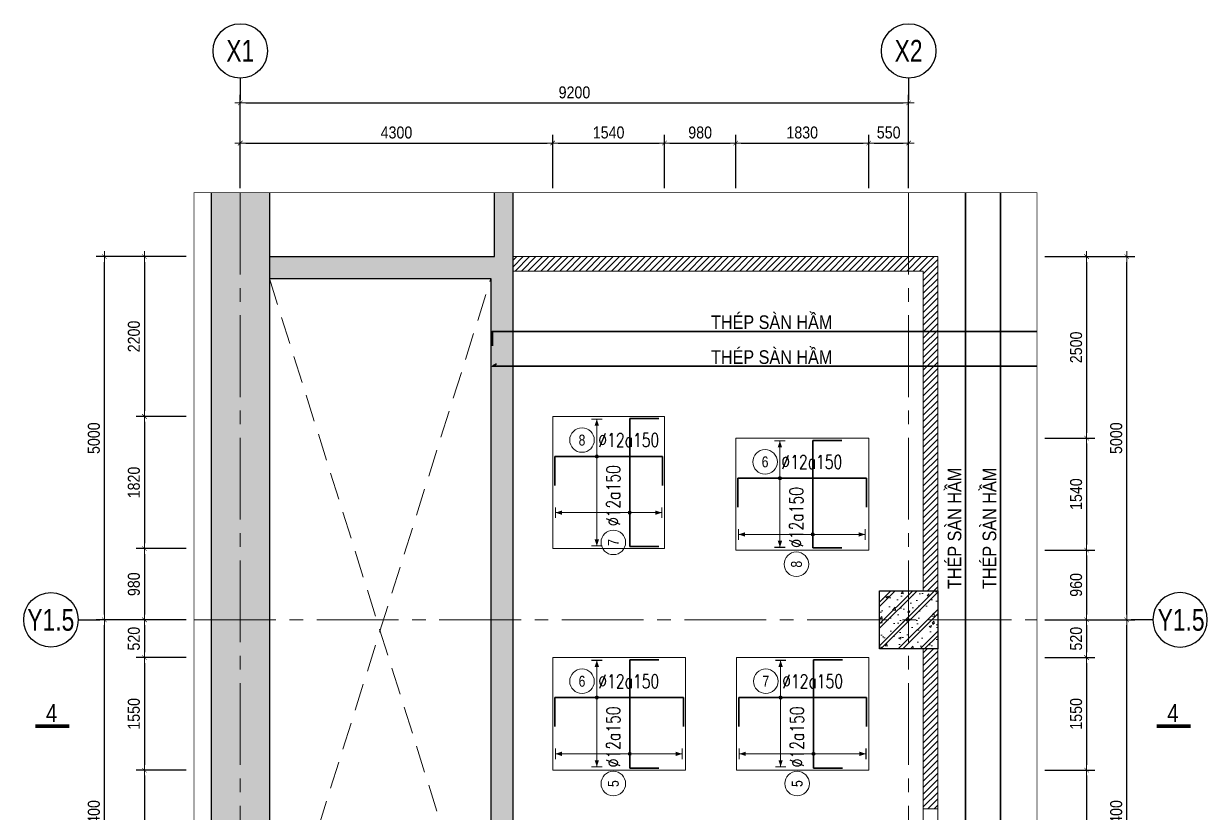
# Model space of a CAD drawing. Extents: x 517991 to 692152, y -83926 to 3506.
# Drawn here: x 606685 to 622977, y -53905 to -43049 of the extents above; entities that cross this region are included whole.
import ezdxf
from ezdxf.enums import TextEntityAlignment as Align

# ---------------------------------------------------------------- set-up
doc = ezdxf.new("R2010")
doc.units = 0
doc.header["$LTSCALE"] = 300
doc.header["$MEASUREMENT"] = 0
doc.linetypes.add('CENTER2', pattern=[1.125, 0.75, -0.125, 0.125, -0.125])
doc.linetypes.add('DASHED2', pattern=[0.375, 0.25, -0.125])
doc.layers.get('0').update_dxf_attribs({"linetype": 'CONTINUOUS'})
doc.layers.get('DEFPOINTS').update_dxf_attribs({"linetype": 'CONTINUOUS'})
for name, color, linetype, lineweight in [('00-TT.Dim', 8, 'CONTINUOUS', 13), ('B-CONTOUR2', 2, 'CONTINUOUS', 40), ('kata_thep - V', 2, 'CONTINUOUS', 35), ('NDC_S_AXIS', 5, 'CENTER2', 15), ('NDC_S_DIM', 1, 'CONTINUOUS', 15), ('NDC_S_OPENING', 5, 'DASHED2', 15), ('NDC_S_REBAR', 4, 'CONTINUOUS', 35), ('NDC_S_SLAB', 2, 'CONTINUOUS', 18), ('NDC_S_VN TEXT', 7, 'CONTINUOUS', 9), ('NDC_S_WALL', 6, 'CONTINUOUS', 25)]:
    doc.layers.add(name, color=color, linetype=linetype, lineweight=lineweight)
doc.layers.add('A-SYM', color=7, linetype='CONTINUOUS')
doc.layers.add('NDC_S-COLUMN', color=4, linetype='CONTINUOUS')
doc.styles.add('ARIAL', font='arial.ttf', dxfattribs={"width": 0.8})
doc.styles.add('Heerim', font='', dxfattribs={"width": 0.8})
doc.styles.add('NDC_ARIAL', font='arial.ttf', dxfattribs={"width": 0.85})
doc.styles.add('NDC_ROMANS', font='romans.shx', dxfattribs={"width": 0.8})
doc.styles.get('Heerim').set_extended_font_data('Dotum')
doc.dimstyles.new('NDC_1-75', dxfattribs={"dimscale": 75, "dimtxt": 2.2, "dimasz": 1, "dimexe": 1.5, "dimexo": 0, "dimgap": 0.8, "dimtad": 1, "dimdec": 0, "dimdsep": 46, "dimtxsty": 'NDC_ARIAL', "dimblk": 'DIMMARK', "dimcen": 49999.938995, "dimdle": 1.5, "dimclrd": 1, "dimclre": 1, "dimclrt": 3, "dimadec": 0, "dimazin": 0, "dimtfac": 1, "dimtdec": 0, "dimtix": 1, "dimtmove": 1, "dimatfit": 3, "dimfxl": 1, "dimarcsym": 0})
pattern_1 = [(50, (-109790.1, 8035.8), (358.63009, -31.37607), [37.5, -412.5]), (355, (-109790.1, 8035.8), (-69.37567, 376.09607), [30, -330]), (100.4514, (-109760.2, 8033.18), (289.25469, 344.71977), [31.8701, -350.57106]), (46.1842, (-109790.1, 8135.8), (533.62052, -82.7595), [56.25, -618.75]), (96.6356, (-109745.6, 8128.9), (467.33135, 487.05894), [47.80514, -525.8565]), (351.1842, (-109790.1, 8135.8), (467.33097, 487.0593), [45, -495]), (21, (-109740.1, 8110.8), (298.45353, -201.30945), [37.5, -412.5]), (326, (-109740.1, 8110.8), (121.65767, 362.57502), [30, -330]), (71.4514, (-109715.2, 8094), (420.11131, 161.26525), [31.8701, -350.57106]), (37.5, (-109790.09, 8035.79), (6.079928, 166.446927), [0, -326, 0, -335, 0, -331.25]), (7.5, (-109790.09, 8035.79), (131.53477, 197.205856), [0, -191, 0, -318.5, 0, -126.25]), (327.5, (-109901.59, 8035.79), (266.911218, -11.277436), [0, -125, 0, -390, 0, -517.5]), (317.5, (-109951.59, 8035.8), (291.593085, 50.05249), [0, -162.5, 0, -259, 0, -367.5]), (45, (-109790.09, 8035.8), (-150.26019, 150.26019), []), (45, (-109790.09, 8097.04), (-150.26019, 150.26019), [])]
pattern_2 = [(45, (-109790.086, 8035.79), (-44.194174, 44.194174), [])]

# ---------------------------------------------------------------- blocks, each defined once
blk = doc.blocks.new('*U1')
for q in [(0, 0), (0, 2)]:
    blk.add_line((0, 4), q)
blk.add_circle((0, 9), 5)
at = {"style": 'Heerim', "width": 0.8}
blk.add_attdef('NO', text='', height=4, dxfattribs=at).set_placement((-0.01, 9.02), align=Align.MIDDLE_CENTER)
blk = doc.blocks.new('DIMMARK')
at = {"layer": 'NDC_S_DIM', "color": 1}
blk.add_line((-1.5, 0), (1, 0), dxfattribs=at)
at = {"layer": 'NDC_S_DIM', "color": 2, "const_width": 0.1}
blk.add_lwpolyline([(-0.42, -0.42), (0.42, 0.42)], dxfattribs=at)
blk = doc.blocks.new('*D524')
at = {"layer": 'DEFPOINTS', "color": 0, "transparency": 16777216}
for p in [(608920, -46255), (608347, -48455), (608920, -48455)]:
    blk.add_point(p, dxfattribs=at)
at = {"layer": 'NDC_S_DIM', "color": 1, "lineweight": -2, "transparency": 16777216}
for p, q in [((608920, -46255), (608234, -46255)), ((608347, -46330), (608347, -48380)), ((608920, -48455), (608234, -48455))]:
    blk.add_line(p, q, dxfattribs=at)
at = {"layer": 'NDC_S_DIM', "color": 1, "lineweight": -2, "transparency": 16777216, "xscale": 75, "yscale": 75, "zscale": 75}
for p, rotation in [((608347, -46255), 90), ((608347, -48455), 270)]:
    blk.add_blockref('DIMMARK', p, dxfattribs=dict(at, rotation=rotation))
at = {"layer": 'NDC_S_DIM', "color": 3, "transparency": 16777216, "insert": (608202, -47355), "char_height": 165, "attachment_point": 5, "rotation": 90, "style": 'NDC_ARIAL'}
blk.add_mtext('2200', dxfattribs=at)
blk = doc.blocks.new('*D525')
at = {"layer": 'DEFPOINTS', "color": 0, "transparency": 16777216}
for p in [(608920, -48455), (608347, -50275), (608920, -50275)]:
    blk.add_point(p, dxfattribs=at)
at = {"layer": 'NDC_S_DIM', "color": 1, "lineweight": -2, "transparency": 16777216}
for p, q in [((608920, -48455), (608234, -48455)), ((608347, -48530), (608347, -50200)), ((608920, -50275), (608234, -50275))]:
    blk.add_line(p, q, dxfattribs=at)
at = {"layer": 'NDC_S_DIM', "color": 1, "lineweight": -2, "transparency": 16777216, "xscale": 75, "yscale": 75, "zscale": 75}
for p, rotation in [((608347, -48455), 90), ((608347, -50275), 270)]:
    blk.add_blockref('DIMMARK', p, dxfattribs=dict(at, rotation=rotation))
at = {"layer": 'NDC_S_DIM', "color": 3, "transparency": 16777216, "insert": (608202, -49365), "char_height": 165, "attachment_point": 5, "rotation": 90, "style": 'NDC_ARIAL'}
blk.add_mtext('1820', dxfattribs=at)
blk = doc.blocks.new('*D526')
at = {"layer": 'DEFPOINTS', "color": 0, "transparency": 16777216}
for p in [(608920, -50275), (608347, -51255), (608920, -51255)]:
    blk.add_point(p, dxfattribs=at)
at = {"layer": 'NDC_S_DIM', "color": 1, "lineweight": -2, "transparency": 16777216}
for p, q in [((608920, -50275), (608234, -50275)), ((608347, -50350), (608347, -51180)), ((608920, -51255), (608234, -51255))]:
    blk.add_line(p, q, dxfattribs=at)
at = {"layer": 'NDC_S_DIM', "color": 1, "lineweight": -2, "transparency": 16777216, "xscale": 75, "yscale": 75, "zscale": 75}
for p, rotation in [((608347, -50275), 90), ((608347, -51255), 270)]:
    blk.add_blockref('DIMMARK', p, dxfattribs=dict(at, rotation=rotation))
at = {"layer": 'NDC_S_DIM', "color": 3, "transparency": 16777216, "insert": (608202, -50765), "char_height": 165, "attachment_point": 5, "rotation": 90, "style": 'NDC_ARIAL'}
blk.add_mtext('980', dxfattribs=at)
blk = doc.blocks.new('*D527')
at = {"layer": 'DEFPOINTS', "color": 0, "transparency": 16777216}
for p in [(608920, -51775), (608347, -53325), (608920, -53325)]:
    blk.add_point(p, dxfattribs=at)
at = {"layer": 'NDC_S_DIM', "color": 1, "lineweight": -2, "transparency": 16777216}
for p, q in [((608920, -51775), (608234, -51775)), ((608347, -51850), (608347, -53250)), ((608920, -53325), (608234, -53325))]:
    blk.add_line(p, q, dxfattribs=at)
at = {"layer": 'NDC_S_DIM', "color": 1, "lineweight": -2, "transparency": 16777216, "xscale": 75, "yscale": 75, "zscale": 75}
for p, rotation in [((608347, -51775), 90), ((608347, -53325), 270)]:
    blk.add_blockref('DIMMARK', p, dxfattribs=dict(at, rotation=rotation))
at = {"layer": 'NDC_S_DIM', "color": 3, "transparency": 16777216, "insert": (608202, -52550), "char_height": 165, "attachment_point": 5, "rotation": 90, "style": 'NDC_ARIAL'}
blk.add_mtext('1550', dxfattribs=at)
blk = doc.blocks.new('*D528')
at = {"layer": 'DEFPOINTS', "color": 0, "transparency": 16777216}
for p in [(608920, -53325), (608347, -56655), (608920, -56655)]:
    blk.add_point(p, dxfattribs=at)
at = {"layer": 'NDC_S_DIM', "color": 1, "lineweight": -2, "transparency": 16777216}
for p, q in [((608920, -53325), (608234, -53325)), ((608347, -53400), (608347, -56580)), ((608920, -56655), (608234, -56655))]:
    blk.add_line(p, q, dxfattribs=at)
at = {"layer": 'NDC_S_DIM', "color": 1, "lineweight": -2, "transparency": 16777216, "xscale": 75, "yscale": 75, "zscale": 75}
for p, rotation in [((608347, -53325), 90), ((608347, -56655), 270)]:
    blk.add_blockref('DIMMARK', p, dxfattribs=dict(at, rotation=rotation))
at = {"layer": 'NDC_S_DIM', "color": 3, "transparency": 16777216, "insert": (608202, -54990), "char_height": 165, "attachment_point": 5, "rotation": 90, "style": 'NDC_ARIAL'}
blk.add_mtext('3330', dxfattribs=at)
blk = doc.blocks.new('*D529')
at = {"layer": 'DEFPOINTS', "color": 0, "transparency": 16777216}
for p in [(607795, -51255), (608920, -51255), (608920, -56655)]:
    blk.add_point(p, dxfattribs=at)
at = {"layer": 'NDC_S_DIM', "color": 1, "lineweight": -2, "transparency": 16777216}
for p, q in [((608920, -51255), (607682, -51255)), ((607795, -56580), (607795, -51330)), ((608920, -56655), (607682, -56655))]:
    blk.add_line(p, q, dxfattribs=at)
at = {"layer": 'NDC_S_DIM', "color": 1, "lineweight": -2, "transparency": 16777216, "xscale": 75, "yscale": 75, "zscale": 75}
for p, rotation in [((607795, -51255), 90), ((607795, -56655), 270)]:
    blk.add_blockref('DIMMARK', p, dxfattribs=dict(at, rotation=rotation))
at = {"layer": 'NDC_S_DIM', "color": 3, "transparency": 16777216, "insert": (607651, -53955), "char_height": 165, "attachment_point": 5, "rotation": 90, "style": 'NDC_ARIAL'}
blk.add_mtext('5400', dxfattribs=at)
blk = doc.blocks.new('*D530')
at = {"layer": 'DEFPOINTS', "color": 0, "transparency": 16777216}
for p in [(608920, -51255), (608347, -51775), (608920, -51775)]:
    blk.add_point(p, dxfattribs=at)
at = {"layer": 'NDC_S_DIM', "color": 1, "lineweight": -2, "transparency": 16777216}
for p, q in [((608920, -51255), (608234, -51255)), ((608347, -51330), (608347, -51700)), ((608920, -51775), (608234, -51775))]:
    blk.add_line(p, q, dxfattribs=at)
at = {"layer": 'NDC_S_DIM', "color": 1, "lineweight": -2, "transparency": 16777216, "xscale": 75, "yscale": 75, "zscale": 75}
for p, rotation in [((608347, -51255), 90), ((608347, -51775), 270)]:
    blk.add_blockref('DIMMARK', p, dxfattribs=dict(at, rotation=rotation))
at = {"layer": 'NDC_S_DIM', "color": 3, "transparency": 16777216, "insert": (608202, -51515), "char_height": 165, "attachment_point": 5, "rotation": 90, "style": 'NDC_ARIAL'}
blk.add_mtext('520', dxfattribs=at)
blk = doc.blocks.new('*D531')
at = {"layer": 'DEFPOINTS', "color": 0, "transparency": 16777216}
for p in [(607795, -46255), (608920, -46255), (608920, -51255)]:
    blk.add_point(p, dxfattribs=at)
at = {"layer": 'NDC_S_DIM', "color": 1, "lineweight": -2, "transparency": 16777216}
for p, q in [((608920, -46255), (607682, -46255)), ((607795, -51180), (607795, -46330)), ((608920, -51255), (607682, -51255))]:
    blk.add_line(p, q, dxfattribs=at)
at = {"layer": 'NDC_S_DIM', "color": 1, "lineweight": -2, "transparency": 16777216, "xscale": 75, "yscale": 75, "zscale": 75}
for p, rotation in [((607795, -46255), 90), ((607795, -51255), 270)]:
    blk.add_blockref('DIMMARK', p, dxfattribs=dict(at, rotation=rotation))
at = {"layer": 'NDC_S_DIM', "color": 3, "transparency": 16777216, "insert": (607651, -48755), "char_height": 165, "attachment_point": 5, "rotation": 90, "style": 'NDC_ARIAL'}
blk.add_mtext('5000', dxfattribs=at)
blk = doc.blocks.new('*D532')
at = {"layer": 'DEFPOINTS', "color": 0, "transparency": 16777216}
for p in [(620742, -46255), (620742, -48755), (621315, -48755)]:
    blk.add_point(p, dxfattribs=at)
at = {"layer": 'NDC_S_DIM', "color": 1, "lineweight": -2, "transparency": 16777216}
for p, q in [((620742, -46255), (621428, -46255)), ((621315, -46330), (621315, -48680)), ((620742, -48755), (621428, -48755))]:
    blk.add_line(p, q, dxfattribs=at)
at = {"layer": 'NDC_S_DIM', "color": 1, "lineweight": -2, "transparency": 16777216, "xscale": 75, "yscale": 75, "zscale": 75}
for p, rotation in [((621315, -46255), 90), ((621315, -48755), 270)]:
    blk.add_blockref('DIMMARK', p, dxfattribs=dict(at, rotation=rotation))
at = {"layer": 'NDC_S_DIM', "color": 3, "transparency": 16777216, "insert": (621171, -47505), "char_height": 165, "attachment_point": 5, "rotation": 90, "style": 'NDC_ARIAL'}
blk.add_mtext('2500', dxfattribs=at)
blk = doc.blocks.new('*D533')
at = {"layer": 'DEFPOINTS', "color": 0, "transparency": 16777216}
for p in [(620742, -48755), (620742, -50295), (621315, -50295)]:
    blk.add_point(p, dxfattribs=at)
at = {"layer": 'NDC_S_DIM', "color": 1, "lineweight": -2, "transparency": 16777216}
for p, q in [((620742, -48755), (621428, -48755)), ((621315, -48830), (621315, -50220)), ((620742, -50295), (621428, -50295))]:
    blk.add_line(p, q, dxfattribs=at)
at = {"layer": 'NDC_S_DIM', "color": 1, "lineweight": -2, "transparency": 16777216, "xscale": 75, "yscale": 75, "zscale": 75}
for p, rotation in [((621315, -48755), 90), ((621315, -50295), 270)]:
    blk.add_blockref('DIMMARK', p, dxfattribs=dict(at, rotation=rotation))
at = {"layer": 'NDC_S_DIM', "color": 3, "transparency": 16777216, "insert": (621171, -49525), "char_height": 165, "attachment_point": 5, "rotation": 90, "style": 'NDC_ARIAL'}
blk.add_mtext('1540', dxfattribs=at)
blk = doc.blocks.new('*D534')
at = {"layer": 'DEFPOINTS', "color": 0, "transparency": 16777216}
for p in [(620742, -50295), (620742, -51255), (621315, -51255)]:
    blk.add_point(p, dxfattribs=at)
at = {"layer": 'NDC_S_DIM', "color": 1, "lineweight": -2, "transparency": 16777216}
for p, q in [((620742, -50295), (621428, -50295)), ((621315, -50370), (621315, -51180)), ((620742, -51255), (621428, -51255))]:
    blk.add_line(p, q, dxfattribs=at)
at = {"layer": 'NDC_S_DIM', "color": 1, "lineweight": -2, "transparency": 16777216, "xscale": 75, "yscale": 75, "zscale": 75}
for p, rotation in [((621315, -50295), 90), ((621315, -51255), 270)]:
    blk.add_blockref('DIMMARK', p, dxfattribs=dict(at, rotation=rotation))
at = {"layer": 'NDC_S_DIM', "color": 3, "transparency": 16777216, "insert": (621171, -50775), "char_height": 165, "attachment_point": 5, "rotation": 90, "style": 'NDC_ARIAL'}
blk.add_mtext('960', dxfattribs=at)
blk = doc.blocks.new('*D535')
at = {"layer": 'DEFPOINTS', "color": 0, "transparency": 16777216}
for p in [(620742, -51775), (620742, -53325), (621315, -53325)]:
    blk.add_point(p, dxfattribs=at)
at = {"layer": 'NDC_S_DIM', "color": 1, "lineweight": -2, "transparency": 16777216}
for p, q in [((620742, -51775), (621428, -51775)), ((621315, -51850), (621315, -53250)), ((620742, -53325), (621428, -53325))]:
    blk.add_line(p, q, dxfattribs=at)
at = {"layer": 'NDC_S_DIM', "color": 1, "lineweight": -2, "transparency": 16777216, "xscale": 75, "yscale": 75, "zscale": 75}
for p, rotation in [((621315, -51775), 90), ((621315, -53325), 270)]:
    blk.add_blockref('DIMMARK', p, dxfattribs=dict(at, rotation=rotation))
at = {"layer": 'NDC_S_DIM', "color": 3, "transparency": 16777216, "insert": (621171, -52550), "char_height": 165, "attachment_point": 5, "rotation": 90, "style": 'NDC_ARIAL'}
blk.add_mtext('1550', dxfattribs=at)
blk = doc.blocks.new('*D536')
at = {"layer": 'DEFPOINTS', "color": 0, "transparency": 16777216}
for p in [(620742, -53325), (620742, -56655), (621315, -56655)]:
    blk.add_point(p, dxfattribs=at)
at = {"layer": 'NDC_S_DIM', "color": 1, "lineweight": -2, "transparency": 16777216}
for p, q in [((620742, -53325), (621428, -53325)), ((621315, -53400), (621315, -56580)), ((620742, -56655), (621428, -56655))]:
    blk.add_line(p, q, dxfattribs=at)
at = {"layer": 'NDC_S_DIM', "color": 1, "lineweight": -2, "transparency": 16777216, "xscale": 75, "yscale": 75, "zscale": 75}
for p, rotation in [((621315, -53325), 90), ((621315, -56655), 270)]:
    blk.add_blockref('DIMMARK', p, dxfattribs=dict(at, rotation=rotation))
at = {"layer": 'NDC_S_DIM', "color": 3, "transparency": 16777216, "insert": (621171, -54990), "char_height": 165, "attachment_point": 5, "rotation": 90, "style": 'NDC_ARIAL'}
blk.add_mtext('3330', dxfattribs=at)
blk = doc.blocks.new('*D537')
at = {"layer": 'DEFPOINTS', "color": 0, "transparency": 16777216}
for p in [(620742, -51255), (621867, -51255), (620742, -56655)]:
    blk.add_point(p, dxfattribs=at)
at = {"layer": 'NDC_S_DIM', "color": 1, "lineweight": -2, "transparency": 16777216}
for p, q in [((620742, -51255), (621979, -51255)), ((621867, -56580), (621867, -51330)), ((620742, -56655), (621979, -56655))]:
    blk.add_line(p, q, dxfattribs=at)
at = {"layer": 'NDC_S_DIM', "color": 1, "lineweight": -2, "transparency": 16777216, "xscale": 75, "yscale": 75, "zscale": 75}
for p, rotation in [((621867, -51255), 90), ((621867, -56655), 270)]:
    blk.add_blockref('DIMMARK', p, dxfattribs=dict(at, rotation=rotation))
at = {"layer": 'NDC_S_DIM', "color": 3, "transparency": 16777216, "insert": (621723, -53955), "char_height": 165, "attachment_point": 5, "rotation": 90, "style": 'NDC_ARIAL'}
blk.add_mtext('5400', dxfattribs=at)
blk = doc.blocks.new('*D538')
at = {"layer": 'DEFPOINTS', "color": 0, "transparency": 16777216}
for p in [(620742, -51255), (620742, -51775), (621315, -51775)]:
    blk.add_point(p, dxfattribs=at)
at = {"layer": 'NDC_S_DIM', "color": 1, "lineweight": -2, "transparency": 16777216}
for p, q in [((620742, -51255), (621428, -51255)), ((621315, -51330), (621315, -51700)), ((620742, -51775), (621428, -51775))]:
    blk.add_line(p, q, dxfattribs=at)
at = {"layer": 'NDC_S_DIM', "color": 1, "lineweight": -2, "transparency": 16777216, "xscale": 75, "yscale": 75, "zscale": 75}
for p, rotation in [((621315, -51255), 90), ((621315, -51775), 270)]:
    blk.add_blockref('DIMMARK', p, dxfattribs=dict(at, rotation=rotation))
at = {"layer": 'NDC_S_DIM', "color": 3, "transparency": 16777216, "insert": (621171, -51515), "char_height": 165, "attachment_point": 5, "rotation": 90, "style": 'NDC_ARIAL'}
blk.add_mtext('520', dxfattribs=at)
blk = doc.blocks.new('*D539')
at = {"layer": 'DEFPOINTS', "color": 0, "transparency": 16777216}
for p in [(620742, -46255), (621867, -46255), (620742, -51255)]:
    blk.add_point(p, dxfattribs=at)
at = {"layer": 'NDC_S_DIM', "color": 1, "lineweight": -2, "transparency": 16777216}
for p, q in [((620742, -46255), (621979, -46255)), ((621867, -51180), (621867, -46330)), ((620742, -51255), (621979, -51255))]:
    blk.add_line(p, q, dxfattribs=at)
at = {"layer": 'NDC_S_DIM', "color": 1, "lineweight": -2, "transparency": 16777216, "xscale": 75, "yscale": 75, "zscale": 75}
for p, rotation in [((621867, -46255), 90), ((621867, -51255), 270)]:
    blk.add_blockref('DIMMARK', p, dxfattribs=dict(at, rotation=rotation))
at = {"layer": 'NDC_S_DIM', "color": 3, "transparency": 16777216, "insert": (621723, -48755), "char_height": 165, "attachment_point": 5, "rotation": 90, "style": 'NDC_ARIAL'}
blk.add_mtext('5000', dxfattribs=at)
blk = doc.blocks.new('*D514')
at = {"layer": 'DEFPOINTS', "color": 0, "transparency": 16777216}
for p in [(613966, -44692), (609666, -45315), (613966, -45315)]:
    blk.add_point(p, dxfattribs=at)
at = {"layer": 'NDC_S_DIM', "color": 1, "lineweight": -2, "transparency": 16777216}
for p, q in [((609666, -45315), (609666, -44579)), ((613966, -45315), (613966, -44579)), ((609741, -44692), (613891, -44692))]:
    blk.add_line(p, q, dxfattribs=at)
at = {"layer": 'NDC_S_DIM', "color": 1, "lineweight": -2, "transparency": 16777216, "xscale": 75, "yscale": 75, "zscale": 75, "rotation": 180}
blk.add_blockref('DIMMARK', (609666, -44692), dxfattribs=at)
at = {"layer": 'NDC_S_DIM', "color": 1, "lineweight": -2, "transparency": 16777216, "xscale": 75, "yscale": 75, "zscale": 75}
blk.add_blockref('DIMMARK', (613966, -44692), dxfattribs=at)
at = {"layer": 'NDC_S_DIM', "color": 3, "transparency": 16777216, "insert": (611816, -44548), "char_height": 165, "attachment_point": 5, "style": 'NDC_ARIAL'}
blk.add_mtext('4300', dxfattribs=at)
blk = doc.blocks.new('*D515')
at = {"layer": 'DEFPOINTS', "color": 0, "transparency": 16777216}
for p in [(615506, -44692), (613966, -45315), (615506, -45315)]:
    blk.add_point(p, dxfattribs=at)
at = {"layer": 'NDC_S_DIM', "color": 1, "lineweight": -2, "transparency": 16777216}
for p, q in [((613966, -45315), (613966, -44579)), ((615506, -45315), (615506, -44579)), ((614041, -44692), (615431, -44692))]:
    blk.add_line(p, q, dxfattribs=at)
at = {"layer": 'NDC_S_DIM', "color": 1, "lineweight": -2, "transparency": 16777216, "xscale": 75, "yscale": 75, "zscale": 75, "rotation": 180}
blk.add_blockref('DIMMARK', (613966, -44692), dxfattribs=at)
at = {"layer": 'NDC_S_DIM', "color": 1, "lineweight": -2, "transparency": 16777216, "xscale": 75, "yscale": 75, "zscale": 75}
blk.add_blockref('DIMMARK', (615506, -44692), dxfattribs=at)
at = {"layer": 'NDC_S_DIM', "color": 3, "transparency": 16777216, "insert": (614736, -44548), "char_height": 165, "attachment_point": 5, "style": 'NDC_ARIAL'}
blk.add_mtext('1540', dxfattribs=at)
blk = doc.blocks.new('*D516')
at = {"layer": 'DEFPOINTS', "color": 0, "transparency": 16777216}
for p in [(616486, -44692), (615506, -45315), (616486, -45315)]:
    blk.add_point(p, dxfattribs=at)
at = {"layer": 'NDC_S_DIM', "color": 1, "lineweight": -2, "transparency": 16777216}
for p, q in [((615506, -45315), (615506, -44579)), ((616486, -45315), (616486, -44579)), ((615581, -44692), (616411, -44692))]:
    blk.add_line(p, q, dxfattribs=at)
at = {"layer": 'NDC_S_DIM', "color": 1, "lineweight": -2, "transparency": 16777216, "xscale": 75, "yscale": 75, "zscale": 75, "rotation": 180}
blk.add_blockref('DIMMARK', (615506, -44692), dxfattribs=at)
at = {"layer": 'NDC_S_DIM', "color": 1, "lineweight": -2, "transparency": 16777216, "xscale": 75, "yscale": 75, "zscale": 75}
blk.add_blockref('DIMMARK', (616486, -44692), dxfattribs=at)
at = {"layer": 'NDC_S_DIM', "color": 3, "transparency": 16777216, "insert": (615996, -44548), "char_height": 165, "attachment_point": 5, "style": 'NDC_ARIAL'}
blk.add_mtext('980', dxfattribs=at)
blk = doc.blocks.new('*D517')
at = {"layer": 'DEFPOINTS', "color": 0, "transparency": 16777216}
for p in [(618866, -44692), (618316, -45315), (618866, -45315)]:
    blk.add_point(p, dxfattribs=at)
at = {"layer": 'NDC_S_DIM', "color": 1, "lineweight": -2, "transparency": 16777216}
for p, q in [((618316, -45315), (618316, -44579)), ((618866, -45315), (618866, -44579)), ((618391, -44692), (618791, -44692))]:
    blk.add_line(p, q, dxfattribs=at)
at = {"layer": 'NDC_S_DIM', "color": 1, "lineweight": -2, "transparency": 16777216, "xscale": 75, "yscale": 75, "zscale": 75, "rotation": 180}
blk.add_blockref('DIMMARK', (618316, -44692), dxfattribs=at)
at = {"layer": 'NDC_S_DIM', "color": 1, "lineweight": -2, "transparency": 16777216, "xscale": 75, "yscale": 75, "zscale": 75}
blk.add_blockref('DIMMARK', (618866, -44692), dxfattribs=at)
at = {"layer": 'NDC_S_DIM', "color": 3, "transparency": 16777216, "insert": (618591, -44548), "char_height": 165, "attachment_point": 5, "style": 'NDC_ARIAL'}
blk.add_mtext('550', dxfattribs=at)
blk = doc.blocks.new('*D518')
at = {"layer": 'DEFPOINTS', "color": 0, "transparency": 16777216}
for p in [(618866, -44140), (609666, -45315), (618866, -45315)]:
    blk.add_point(p, dxfattribs=at)
at = {"layer": 'NDC_S_DIM', "color": 1, "lineweight": -2, "transparency": 16777216}
for p, q in [((609666, -45315), (609666, -44028)), ((609741, -44140), (618791, -44140)), ((618866, -45315), (618866, -44028))]:
    blk.add_line(p, q, dxfattribs=at)
at = {"layer": 'NDC_S_DIM', "color": 1, "lineweight": -2, "transparency": 16777216, "xscale": 75, "yscale": 75, "zscale": 75, "rotation": 180}
blk.add_blockref('DIMMARK', (609666, -44140), dxfattribs=at)
at = {"layer": 'NDC_S_DIM', "color": 1, "lineweight": -2, "transparency": 16777216, "xscale": 75, "yscale": 75, "zscale": 75}
blk.add_blockref('DIMMARK', (618866, -44140), dxfattribs=at)
at = {"layer": 'NDC_S_DIM', "color": 3, "transparency": 16777216, "insert": (614266, -43996), "char_height": 165, "attachment_point": 5, "style": 'NDC_ARIAL'}
blk.add_mtext('9200', dxfattribs=at)
blk = doc.blocks.new('*D540')
at = {"layer": 'DEFPOINTS', "color": 0, "transparency": 16777216}
for p in [(618316, -44692), (616486, -45315), (618316, -45315)]:
    blk.add_point(p, dxfattribs=at)
at = {"layer": 'NDC_S_DIM', "color": 1, "lineweight": -2, "transparency": 16777216}
for p, q in [((616486, -45315), (616486, -44579)), ((618316, -45315), (618316, -44579)), ((616561, -44692), (618241, -44692))]:
    blk.add_line(p, q, dxfattribs=at)
at = {"layer": 'NDC_S_DIM', "color": 1, "lineweight": -2, "transparency": 16777216, "xscale": 75, "yscale": 75, "zscale": 75, "rotation": 180}
blk.add_blockref('DIMMARK', (616486, -44692), dxfattribs=at)
at = {"layer": 'NDC_S_DIM', "color": 1, "lineweight": -2, "transparency": 16777216, "xscale": 75, "yscale": 75, "zscale": 75}
blk.add_blockref('DIMMARK', (618316, -44692), dxfattribs=at)
at = {"layer": 'NDC_S_DIM', "color": 3, "transparency": 16777216, "insert": (617401, -44548), "char_height": 165, "attachment_point": 5, "style": 'NDC_ARIAL'}
blk.add_mtext('1830', dxfattribs=at)
blk = doc.blocks.new('*U511')
h = blk.add_hatch(color=1)
edge = h.paths.add_edge_path()
edge.add_arc((0, 0), 0.3, 0, 360)
at = {"layer": 'NDC_S_DIM', "color": 1}
for q in [(0, 6.84), (0, -12.69)]:
    blk.add_line((0, 0), q, dxfattribs=at)
for points in [[(-1, 6.84, 0.2, 0.2, 0), (1, 6.84, 0, 0, 0)], [(-1, -12.69, 0.2, 0.2, 0), (1, -12.69, 0, 0, 0)]]:
    blk.add_lwpolyline(points, format="xyseb", dxfattribs=at)
at = {"layer": 'NDC_S_DIM'}
blk.add_circle((-2.72, 3), 2.25, dxfattribs=at)
at = {"layer": 'NDC_S_DIM', "color": 1}
blk.add_circle((0, 0), 0.3, dxfattribs=at)
for points in [[(-0.4, 5.64), (0, 6.84), (0.4, 5.64)], [(-0.4, -11.49), (0, -12.69), (0.4, -11.49)]]:
    blk.add_solid(points, dxfattribs=at)
at = {"layer": 'NDC_S_REBAR'}
for p, q in [((0, 0), (-7.7, 0)), ((-7.7, 0), (-7.7, -5.33)), ((0, 0), (15.9, 0)), ((15.9, 0), (15.9, -5.33))]:
    blk.add_line(p, q, dxfattribs=at)
at = {"layer": 'NDC_S_VN TEXT', "style": 'ARIAL', "width": 0.8}
blk.add_attdef('KHT', text='', height=2, dxfattribs=at).set_placement((-2.72, 3), align=Align.MIDDLE_CENTER)
at = {"layer": 'NDC_S_VN TEXT', "color": 3, "style": 'NDC_ROMANS', "width": 0.75}
blk.add_attdef('DKT', (0.28, 1.75), '', height=2.5, dxfattribs=at)
blk = doc.blocks.new('*U512')
h = blk.add_hatch(color=1)
edge = h.paths.add_edge_path()
edge.add_arc((0, 0), 0.3, 0, 360)
at = {"layer": 'NDC_S_DIM', "color": 1}
for q in [(0, 13.63), (0, -9.63)]:
    blk.add_line((0, 0), q, dxfattribs=at)
for points in [[(-1, 13.63, 0.2, 0.2, 0), (1, 13.63, 0, 0, 0)], [(-1, -9.63, 0.2, 0.2, 0), (1, -9.63, 0, 0, 0)]]:
    blk.add_lwpolyline(points, format="xyseb", dxfattribs=at)
at = {"layer": 'NDC_S_DIM'}
blk.add_circle((-5.46, 3), 2.25, dxfattribs=at)
at = {"layer": 'NDC_S_DIM', "color": 1}
blk.add_circle((0, 0), 0.3, dxfattribs=at)
for points in [[(-0.4, 12.43), (0, 13.63), (0.4, 12.43)], [(-0.4, -8.43), (0, -9.63), (0.4, -8.43)]]:
    blk.add_solid(points, dxfattribs=at)
at = {"layer": 'NDC_S_REBAR'}
for p, q in [((0, 0), (-2.6, 0)), ((-2.6, 0), (-2.6, -5.33)), ((0, 0), (17.27, 0)), ((17.27, 0), (17.27, -5.33))]:
    blk.add_line(p, q, dxfattribs=at)
at = {"layer": 'NDC_S_VN TEXT', "style": 'ARIAL', "width": 0.8}
blk.add_attdef('KHT', text='', height=2, dxfattribs=at).set_placement((-5.46, 3), align=Align.MIDDLE_CENTER)
at = {"layer": 'NDC_S_VN TEXT', "color": 3, "style": 'NDC_ROMANS', "width": 0.75}
blk.add_attdef('DKT', (-2.46, 1.75), '', height=2.5, dxfattribs=at)
blk = doc.blocks.new('*U507')
h = blk.add_hatch(color=1)
edge = h.paths.add_edge_path()
edge.add_arc((0, 0), 0.3, 0, 360)
at = {"layer": 'NDC_S_DIM', "color": 1}
for q in [(0, 13.63), (0, -9.63)]:
    blk.add_line((0, 0), q, dxfattribs=at)
for points in [[(-1, 13.63, 0.2, 0.2, 0), (1, 13.63, 0, 0, 0)], [(-1, -9.63, 0.2, 0.2, 0), (1, -9.63, 0, 0, 0)]]:
    blk.add_lwpolyline(points, format="xyseb", dxfattribs=at)
at = {"layer": 'NDC_S_DIM'}
blk.add_circle((-5.46, 3), 2.25, dxfattribs=at)
at = {"layer": 'NDC_S_DIM', "color": 1}
blk.add_circle((0, 0), 0.3, dxfattribs=at)
for points in [[(-0.4, 12.43), (0, 13.63), (0.4, 12.43)], [(-0.4, -8.43), (0, -9.63), (0.4, -8.43)]]:
    blk.add_solid(points, dxfattribs=at)
at = {"layer": 'NDC_S_REBAR'}
for p, q in [((0, 0), (-2.47, 0)), ((-2.47, 0), (-2.47, -5.33)), ((0, 0), (17.27, 0)), ((17.27, 0), (17.27, -5.33))]:
    blk.add_line(p, q, dxfattribs=at)
at = {"layer": 'NDC_S_VN TEXT', "style": 'ARIAL', "width": 0.8}
blk.add_attdef('KHT', text='', height=2, dxfattribs=at).set_placement((-5.46, 3), align=Align.MIDDLE_CENTER)
at = {"layer": 'NDC_S_VN TEXT', "color": 3, "style": 'NDC_ROMANS', "width": 0.75}
blk.add_attdef('DKT', (-2.46, 1.75), '', height=2.5, dxfattribs=at)
blk = doc.blocks.new('*U508')
h = blk.add_hatch(color=1)
edge = h.paths.add_edge_path()
edge.add_arc((0, 0), 0.3, 0, 360)
at = {"layer": 'NDC_S_DIM', "color": 1}
for q in [(0, 6.84), (0, -16.42)]:
    blk.add_line((0, 0), q, dxfattribs=at)
for points in [[(-1, 6.84, 0.2, 0.2, 0), (1, 6.84, 0, 0, 0)], [(-1, -16.42, 0.2, 0.2, 0), (1, -16.42, 0, 0, 0)]]:
    blk.add_lwpolyline(points, format="xyseb", dxfattribs=at)
at = {"layer": 'NDC_S_DIM'}
blk.add_circle((-2.72, 3), 2.25, dxfattribs=at)
at = {"layer": 'NDC_S_DIM', "color": 1}
blk.add_circle((0, 0), 0.3, dxfattribs=at)
for points in [[(-0.4, 5.64), (0, 6.84), (0.4, 5.64)], [(-0.4, -15.22), (0, -16.42), (0.4, -15.22)]]:
    blk.add_solid(points, dxfattribs=at)
at = {"layer": 'NDC_S_REBAR'}
for p, q in [((0, 0), (-7.7, 0)), ((-7.7, 0), (-7.7, -5.33)), ((0, 0), (12.03, 0)), ((12.03, 0), (12.03, -5.33))]:
    blk.add_line(p, q, dxfattribs=at)
at = {"layer": 'NDC_S_VN TEXT', "style": 'ARIAL', "width": 0.8}
blk.add_attdef('KHT', text='', height=2, dxfattribs=at).set_placement((-2.72, 3), align=Align.MIDDLE_CENTER)
at = {"layer": 'NDC_S_VN TEXT', "color": 3, "style": 'NDC_ROMANS', "width": 0.75}
blk.add_attdef('DKT', (0.28, 1.75), '', height=2.5, dxfattribs=at)
blk = doc.blocks.new('*U509')
h = blk.add_hatch(color=1)
edge = h.paths.add_edge_path()
edge.add_arc((0, 0), 0.3, 0, 360)
at = {"layer": 'NDC_S_DIM', "color": 1}
for q in [(0, 13.63), (0, -5.9)]:
    blk.add_line((0, 0), q, dxfattribs=at)
for points in [[(-1, 13.63, 0.2, 0.2, 0), (1, 13.63, 0, 0, 0)], [(-1, -5.9, 0.2, 0.2, 0), (1, -5.9, 0, 0, 0)]]:
    blk.add_lwpolyline(points, format="xyseb", dxfattribs=at)
at = {"layer": 'NDC_S_DIM'}
blk.add_circle((-5.46, 3), 2.25, dxfattribs=at)
at = {"layer": 'NDC_S_DIM', "color": 1}
blk.add_circle((0, 0), 0.3, dxfattribs=at)
for points in [[(-0.4, 12.43), (0, 13.63), (0.4, 12.43)], [(-0.4, -4.7), (0, -5.9), (0.4, -4.7)]]:
    blk.add_solid(points, dxfattribs=at)
at = {"layer": 'NDC_S_REBAR'}
for p, q in [((0, 0), (-6.2, 0)), ((-6.2, 0), (-6.2, -5.33)), ((0, 0), (17.27, 0)), ((17.27, 0), (17.27, -5.33))]:
    blk.add_line(p, q, dxfattribs=at)
at = {"layer": 'NDC_S_VN TEXT', "style": 'ARIAL', "width": 0.8}
blk.add_attdef('KHT', text='', height=2, dxfattribs=at).set_placement((-5.46, 3), align=Align.MIDDLE_CENTER)
at = {"layer": 'NDC_S_VN TEXT', "color": 3, "style": 'NDC_ROMANS', "width": 0.75}
blk.add_attdef('DKT', (-2.46, 1.75), '', height=2.5, dxfattribs=at)
blk = doc.blocks.new('*U510')
h = blk.add_hatch(color=1)
edge = h.paths.add_edge_path()
edge.add_arc((0, 0), 0.3, 0, 360)
at = {"layer": 'NDC_S_DIM', "color": 1}
for q in [(0, 6.84), (0, -12.69)]:
    blk.add_line((0, 0), q, dxfattribs=at)
for points in [[(-1, 6.84, 0.2, 0.2, 0), (1, 6.84, 0, 0, 0)], [(-1, -12.69, 0.2, 0.2, 0), (1, -12.69, 0, 0, 0)]]:
    blk.add_lwpolyline(points, format="xyseb", dxfattribs=at)
at = {"layer": 'NDC_S_DIM'}
blk.add_circle((-2.72, 3), 2.25, dxfattribs=at)
at = {"layer": 'NDC_S_DIM', "color": 1}
blk.add_circle((0, 0), 0.3, dxfattribs=at)
for points in [[(-0.4, 5.64), (0, 6.84), (0.4, 5.64)], [(-0.4, -11.49), (0, -12.69), (0.4, -11.49)]]:
    blk.add_solid(points, dxfattribs=at)
at = {"layer": 'NDC_S_REBAR'}
for p, q in [((0, 0), (-7.7, 0)), ((-7.7, 0), (-7.7, -5.33)), ((0, 0), (15.76, 0)), ((15.76, 0), (15.76, -5.33))]:
    blk.add_line(p, q, dxfattribs=at)
at = {"layer": 'NDC_S_VN TEXT', "style": 'ARIAL', "width": 0.8}
blk.add_attdef('KHT', text='', height=2, dxfattribs=at).set_placement((-2.72, 3), align=Align.MIDDLE_CENTER)
at = {"layer": 'NDC_S_VN TEXT', "color": 3, "style": 'NDC_ROMANS', "width": 0.75}
blk.add_attdef('DKT', (0.28, 1.75), '', height=2.5, dxfattribs=at)
blk = doc.blocks.new('*U340')
at = {"color": 0, "linetype": 'ByBlock', "lineweight": -2}
blk.add_line((-3.65, 0), (1, 0), dxfattribs=at)
at = {"ltscale": 0.005, "const_width": 0.5}
blk.add_lwpolyline([(1, 0), (-3.65, 0)], dxfattribs=at)
at = {"color": 0, "linetype": 'ByBlock', "lineweight": -2, "style": 'ARIAL', "width": 0.8}
blk.add_attdef('DETAIL', text='', height=2.5, dxfattribs=at).set_placement((-0.64, 1.82), align=Align.MIDDLE_RIGHT)

msp = doc.modelspace()

# ---------------------------------------------------------------- hatches: boundary and pattern name
at = {"layer": '00-TT.Dim'}
h = msp.add_hatch(dxfattribs=at)
h.set_pattern_fill('BT-01', color=256, scale=50, pattern_type=2)
h.set_pattern_definition(pattern_1)
h.paths.add_polyline_path([(610066.1, -45376), (609266.1, -45376), (609266.1, -57055.2), (620630.8, -57055.2), (620630.8, -56255.2), (610066.1, -56255.2)])
h = msp.add_hatch(dxfattribs=at)
h.set_pattern_fill('BT-01', color=256, scale=50, pattern_type=2)
h.set_pattern_definition(pattern_1)
h.paths.add_polyline_path([(613416.1, -45376), (613166.1, -45376), (613166.1, -46255.2), (610066.1, -46255.2), (610066.1, -46555.2), (613116.1, -46555.2), (613116.1, -56255.2), (613416.1, -56255.2)])
h = msp.add_hatch(dxfattribs=at)
h.set_pattern_fill('ANSI31', color=256, scale=500)
h.set_pattern_definition(pattern_2)
h.paths.add_polyline_path([(619266.1, -46255.2), (613416.1, -46255.2), (613416.1, -46455.2), (619066.1, -46455.2), (619066.1, -50855.2), (619266.1, -50855.2)])
h = msp.add_hatch(dxfattribs=at)
h.set_pattern_fill('BT-01', color=256, scale=50, pattern_type=2)
h.set_pattern_definition(pattern_1)
h.paths.add_polyline_path([(619266.1, -50855.2), (618466.1, -50855.2), (618466.1, -51655.2), (619266.1, -51655.2)])
h = msp.add_hatch(dxfattribs=at)
h.set_pattern_fill('ANSI31', color=256, scale=500)
h.set_pattern_definition(pattern_2)
h.paths.add_polyline_path([(619266.1, -51655.2), (619066.1, -51655.2), (619066.1, -53855.2), (619266.1, -53855.2)])

# ---------------------------------------------------------------- linework, layer by layer
at = {"layer": 'B-CONTOUR2', "color": 0, "const_width": 10}
msp.add_lwpolyline([(609030.8, -57876), (620630.8, -57876), (620630.8, -45376), (609030.8, -45376)], close=True, dxfattribs=at)
at = {"layer": 'NDC_S-COLUMN'}
msp.add_lwpolyline([(618466.1, -50855.2), (619266.1, -50855.2), (619266.1, -51655.2), (618466.1, -51655.2)], close=True, dxfattribs=at)
at = {"layer": 'NDC_S_AXIS', "ltscale": 5}
for points in [[(609666.1, -45376), (609666.1, -57876)], [(618866.1, -45376), (618866.1, -57876)], [(609030.8, -51255.2), (620630.8, -51255.2)]]:
    msp.add_lwpolyline(points, dxfattribs=at)
at = {"layer": 'NDC_S_DIM'}
for points in [[(613416.1, -46255.2), (619266.1, -46255.2), (619266.1, -55955.2), (620630.8, -55955.2)], [(619066.1, -50855.2), (619066.1, -46455.2), (613416.1, -46455.2)], [(613416.1, -55955.2), (619066.1, -55955.2), (619066.1, -51655.2)], [(619066.1, -53855.2), (619266.1, -53855.2)]]:
    msp.add_lwpolyline(points, dxfattribs=at)
at = {"layer": 'NDC_S_OPENING', "ltscale": 5}
for points in [[(610066.1, -46555.2), (613116.1, -56255.2)], [(610066.1, -56255.2), (613116.1, -46555.2)]]:
    msp.add_lwpolyline(points, dxfattribs=at)
at = {"layer": 'NDC_S_REBAR'}
for points in [[(619848, -56225.2), (619648, -56225.2), (619648, -45376)], [(620095.9, -56169.1), (620128.3, -56225.2), (620128.3, -45376)], [(613136.1, -47484.3), (613136.1, -47284.3), (620630.8, -47284.3)], [(613192.2, -47732.2), (613136.1, -47764.6), (620630.8, -47764.6)]]:
    msp.add_lwpolyline(points, dxfattribs=at)
at = {"layer": 'NDC_S_SLAB'}
for points in [[(610066.1, -46555.2), (613116.1, -46555.2), (613116.1, -56255.2), (610066.1, -56255.2)], [(613966.1, -48455.2), (615506.1, -48455.2), (615506.1, -50275.2), (613966.1, -50275.2)], [(616486.1, -48755.2), (618316.1, -48755.2), (618316.1, -50295.2), (616486.1, -50295.2)], [(613966.1, -51775.2), (615796.1, -51775.2), (615796.1, -53325.2), (613966.1, -53325.2)], [(616496.1, -51775.2), (618316.1, -51775.2), (618316.1, -53325.2), (616496.1, -53325.2)]]:
    msp.add_lwpolyline(points, close=True, dxfattribs=at)
at = {"layer": 'NDC_S_WALL'}
for points in [[(609266.1, -45376), (609266.1, -57055.2), (620630.8, -57055.2)], [(610066.1, -45376), (610066.1, -56255.2), (620630.8, -56255.2)], [(610066.1, -46255.2), (613166.1, -46255.2), (613166.1, -45376)], [(613416.1, -45376), (613416.1, -56255.2)], [(610066.1, -46555.2), (613116.1, -46555.2), (613116.1, -56255.2)]]:
    msp.add_lwpolyline(points, dxfattribs=at)

# ---------------------------------------------------------------- block references
at = {"xscale": 75, "yscale": 75, "zscale": 75}
for name, p, values in [('*U508', (614573.8, -49005.9), {'KHT': '8', 'DKT': '%%c12a150'}), ('*U511', (617093.8, -49305.9), {'KHT': '6', 'DKT': '%%c12a150'}), ('*U511', (614573.8, -52325.9), {'KHT': '6', 'DKT': '%%c12a150'}), ('*U510', (617103.8, -52325.9), {'KHT': '7', 'DKT': '%%c12a150'})]:
    msp.add_blockref(name, p, dxfattribs=at).add_auto_attribs(values)
at = {"layer": 'A-SYM', "xscale": 75, "yscale": 75, "zscale": 75}
for p, values in [((609666.1, -44099), {'NO': 'X1'}), ((618866.1, -44099), {'NO': 'X2'})]:
    msp.add_blockref('*U1', p, dxfattribs=at).add_auto_attribs(values)
at = {"layer": 'A-SYM'}
ref = msp.add_blockref('*U1', (607734.7, -51255.2), dxfattribs=dict(at, xscale=75, yscale=75, zscale=75, rotation=90))
ref.add_attrib('NO', 'Y1.5', dxfattribs={"layer": '0', "height": 300, "style": 'Heerim', "width": 0.8}).set_placement((607058.4, -51255.6), align=Align.MIDDLE_CENTER)
ref = msp.add_blockref('*U1', (621927, -51255.2), dxfattribs=dict(at, xscale=-75, yscale=75, zscale=75, rotation=270))
ref.add_attrib('NO', 'Y1.5', dxfattribs={"layer": '0', "height": 300, "style": 'Heerim', "width": 0.8}).set_placement((622616.4, -51255.6), align=Align.MIDDLE_CENTER)
at = {"layer": 'kata_thep - V', "xscale": 75, "yscale": 75, "zscale": 75, "rotation": 90}
for name, p, values in [('*U509', (615026, -49780.1), {'KHT': '7', 'DKT': '%%c12a150'}), ('*U507', (617546, -50080.1), {'KHT': '8', 'DKT': '%%c12a150'}), ('*U512', (615026, -53100.1), {'KHT': '5', 'DKT': '%%c12a150'}), ('*U512', (617556, -53100.1), {'KHT': '5', 'DKT': '%%c12a150'})]:
    msp.add_blockref(name, p, dxfattribs=at).add_auto_attribs(values)
at = {"layer": 'NDC_S_VN TEXT', "xscale": 100, "yscale": 100, "zscale": 100}
for p in [(607211.5, -52720.5), (622645.7, -52720.5)]:
    msp.add_blockref('*U340', p, dxfattribs=at).add_auto_attribs({'DETAIL': '4'})

# ---------------------------------------------------------------- texts
at = {"style": 'NDC_ARIAL', "width": 0.85}
for p in [(616145.3, -47251.7), (616145.3, -47732)]:
    msp.add_text('THÉP SÀN HẦM', height=187.5, dxfattribs=at).set_placement(p)
for p in [(619590.9, -50831.6), (620071.2, -50831.6)]:
    msp.add_text('THÉP SÀN HẦM', height=187.5, rotation=90, dxfattribs=at).set_placement(p)

# ---------------------------------------------------------------- dimensions: what is measured, and where the dimension line sits
at = {"layer": 'NDC_S_DIM'}
for base, p1, p2, picture, middle in [((618866.1, -44140), (609666.1, -45314.8), (618866.1, -45314.8), '*D518', (614266.1, -43995.8)), ((613966.1, -44691.8), (609666.1, -45314.8), (613966.1, -45314.8), '*D514', (611816.1, -44547.5)), ((615506.1, -44691.8), (613966.1, -45314.8), (615506.1, -45314.8), '*D515', (614736.1, -44547.6)), ((616486.1, -44691.8), (615506.1, -45314.8), (616486.1, -45314.8), '*D516', (615996.1, -44547.6)), ((618316.1, -44691.8), (616486.1, -45314.8), (618316.1, -45314.8), '*D540', (617401.1, -44547.5)), ((618866.1, -44691.8), (618316.1, -45314.8), (618866.1, -45314.8), '*D517', (618591.1, -44547.6))]:
    dim = msp.add_linear_dim(base=base, p1=p1, p2=p2, dimstyle='NDC_1-75', dxfattribs=at)
    dim.commit()
    dim.dimension.update_dxf_attribs({"geometry": picture, "text_midpoint": middle})
for base, p1, p2, picture, middle in [((607794.8, -46255.2), (608920.1, -51255.2), (608920.1, -46255.2), '*D531', (607650.6, -48755.2)), ((608346.6, -48455.2), (608920.1, -46255.2), (608920.1, -48455.2), '*D524', (608202.4, -47355.2)), ((621315, -48755.2), (620741.5, -46255.2), (620741.5, -48755.2), '*D532', (621170.8, -47505.2)), ((621866.9, -46255.2), (620741.5, -51255.2), (620741.5, -46255.2), '*D539', (621722.6, -48755.2)), ((608346.6, -50275.2), (608920.1, -48455.2), (608920.1, -50275.2), '*D525', (608202.4, -49365.2)), ((621315, -50295.2), (620741.5, -48755.2), (620741.5, -50295.2), '*D533', (621170.8, -49525.2)), ((608346.6, -51255.2), (608920.1, -50275.2), (608920.1, -51255.2), '*D526', (608202.4, -50765.2)), ((621315, -51255.2), (620741.5, -50295.2), (620741.5, -51255.2), '*D534', (621170.8, -50775.2)), ((607794.8, -51255.2), (608920.1, -56655.2), (608920.1, -51255.2), '*D529', (607650.6, -53955.2)), ((608346.6, -51775.2), (608920.1, -51255.2), (608920.1, -51775.2), '*D530', (608202.4, -51515.2)), ((621866.9, -51255.2), (620741.5, -56655.2), (620741.5, -51255.2), '*D537', (621722.6, -53955.2)), ((621315, -51775.2), (620741.5, -51255.2), (620741.5, -51775.2), '*D538', (621170.8, -51515.2)), ((608346.6, -53325.2), (608920.1, -51775.2), (608920.1, -53325.2), '*D527', (608202.4, -52550.2)), ((621315, -53325.2), (620741.5, -51775.2), (620741.5, -53325.2), '*D535', (621170.8, -52550.2)), ((608346.6, -56655.2), (608920.1, -53325.2), (608920.1, -56655.2), '*D528', (608202.3, -54990.2)), ((621315, -56655.2), (620741.5, -53325.2), (620741.5, -56655.2), '*D536', (621170.7, -54990.2))]:
    dim = msp.add_linear_dim(base=base, p1=p1, p2=p2, angle=90, dimstyle='NDC_1-75', dxfattribs=at)
    dim.commit()
    dim.dimension.update_dxf_attribs({"geometry": picture, "text_midpoint": middle})

doc.saveas('drawing.dxf')
